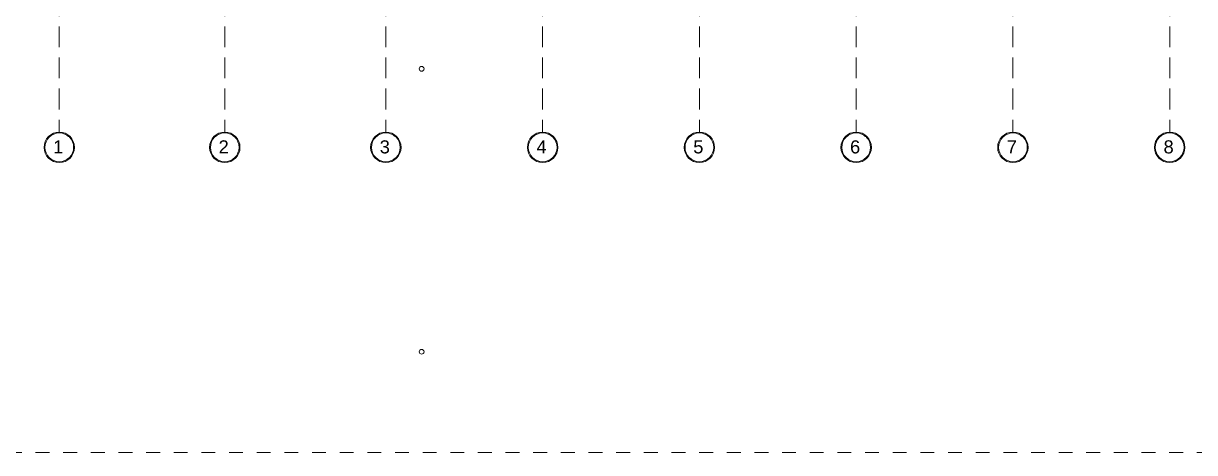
# Model space of a CAD drawing. Header units: millimetres. Extents: x -15725 to 47878, y -10955 to 18700.
# Drawn here: x -273 to 26621, y -10355 to -506 of the extents above; entities that cross this region are included whole.
import ezdxf

# ---------------------------------------------------------------- set-up
doc = ezdxf.new("R2010")
doc.units = ezdxf.units.MM
for name, pattern in [('Abgebrochen', [714.375, 476.25, -238.125]), ('Aligning Line', [635, 317.5, -317.5]), ('Hidden', [714.375, 476.25, -238.125])]:
    doc.linetypes.add(name, pattern=pattern)
doc.layers.add('A-DETL', color=7, linetype='Continuous', lineweight=9, true_color=0x00a600)
for name, color, linetype, lineweight in [('G-ANNO-SYMB', 7, 'Abgebrochen', 9), ('S-GRID', 7, 'Continuous', 9), ('S-GRID-IDEN', 7, 'Continuous', 9)]:
    doc.layers.add(name, color=color, linetype=linetype, lineweight=lineweight)
doc.styles.add('Arial_1', font='arial.ttf', dxfattribs={"height": 300})

# ---------------------------------------------------------------- blocks, each defined once
blk = doc.blocks.new('Grid - TRUC  D1-102336-05_MẶT BẰNG TẦNG ÁP MÁI')
at = {"layer": 'S-GRID-IDEN'}
for radius in [3.5, 3.3]:
    blk.add_circle((0, 0), radius, dxfattribs=at)

msp = doc.modelspace()

# ---------------------------------------------------------------- linework, layer by layer
at = {"layer": 'A-DETL'}
for centre in [(8871, -1548), (8871, -8042)]:
    msp.add_circle(centre, 55, dxfattribs=at)
at = {"layer": 'G-ANNO-SYMB', "linetype": 'Aligning Line'}
msp.add_line((46678, -10355), (-14825, -10355), dxfattribs=at)

# ---------------------------------------------------------------- block references
at = {"layer": 'S-GRID-IDEN', "xscale": 99.99999999999993, "yscale": 99.99999999999993, "zscale": 99.99999999999993, "rotation": 180}
for p in [(550, -3350), (4350, -3350), (8050, -3350), (11650, -3350), (15250, -3350), (18850, -3350), (22450, -3350), (26050, -3350)]:
    msp.add_blockref('Grid - TRUC  D1-102336-05_MẶT BẰNG TẦNG ÁP MÁI', p, dxfattribs=at)

# ---------------------------------------------------------------- next in the draw order: texts
at = {"layer": 'S-GRID-IDEN', "char_height": 300, "width": 288.61, "attachment_point": 1, "style": 'Arial_1', "bg_fill": 3, "box_fill_scale": 1.25, "bg_fill_color": 256, "bg_fill_true_color": 13158600, "bg_fill_transparency": 0}
for s, insert in [('1', (409, -3189)), ('2', (4209, -3189)), ('3', (7909, -3189)), ('4', (11509, -3189)), ('5', (15109, -3189)), ('6', (18709, -3189)), ('7', (22309, -3189)), ('8', (25909, -3189))]:
    msp.add_mtext(s, dxfattribs=dict(at, insert=insert))

# ---------------------------------------------------------------- next in the draw order: linework, layer by layer
at = {"layer": 'S-GRID', "linetype": 'Hidden'}
for p, q in [((550, 18000), (550, -3000)), ((4350, 18000), (4350, -3000)), ((8050, 18000), (8050, -3000)), ((11650, 18000), (11650, -3000)), ((15250, 18000), (15250, -3000)), ((18850, 18000), (18850, -3000)), ((22450, 18000), (22450, -3000)), ((26050, 18000), (26050, -3000))]:
    msp.add_line(p, q, dxfattribs=at)

doc.saveas('drawing.dxf')
